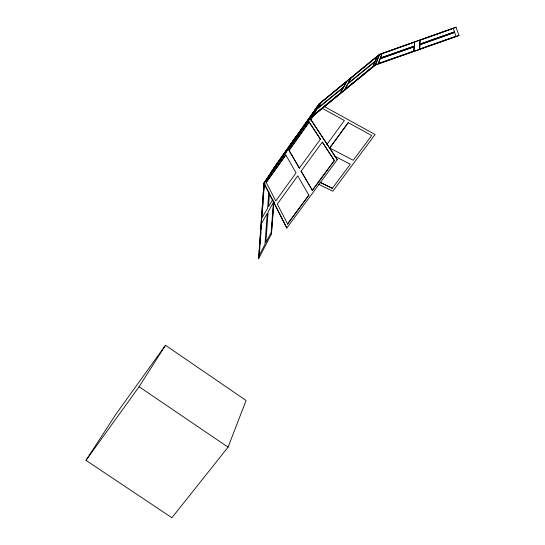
<?xml version="1.0" encoding="UTF-8"?>
<svg xmlns="http://www.w3.org/2000/svg" width="545" height="545" viewBox="0 0 545 545"><rect width="100%" height="100%" fill="white"/><g stroke="black" fill="none" stroke-linecap="round" stroke-linejoin="round"><path stroke-width="0.82" d="M419.63 48.9L419.814 44.71L454.659 32.407L455.893 36.229L419.657 48.982L419.814 44.71M419.841 44.056L420.011 40.221L453.365 28.408L454.496 31.91L419.868 44.138L454.496 31.91M419.868 44.138L420.011 40.221M286.752 228.021L337.287 159.665L310.037 118.354L319.363 103.734L379.504 54.364L456.036 27.25L379.531 54.439L319.336 103.761L310.003 118.388L263.964 183.181L286.82 228.048L264.032 183.215L277.664 162.356L263.964 183.168L258.596 258.746L271.39 234.084L273.876 201.071M258.671 258.752L263.964 183.168L310.071 118.435L319.363 103.734M259.481 251.034L259.665 248.513M260.019 243.472L260.258 240.107M260.558 235.903L260.803 232.545M261.096 228.341L261.341 224.983M262.193 212.966L262.431 209.593M262.731 205.376L262.976 202.004M263.276 197.787L263.514 194.415M263.814 190.198L264.053 186.826M268.849 191.479L267.622 208.238L261.913 218.034L264.257 185.15L265.129 183.801M269.489 193.373L268.508 206.705L272.963 199.068M273.399 202.611L271.151 232.483L265.878 242.586L268.14 211.794L273.331 202.597M273.883 201.929L271.39 234.084M378.38 63.418L413.825 51.039L414.207 46.693L380.117 58.724L378.407 63.499L380.117 58.724M414.663 42.203L414.295 46.107L380.41 58.077L381.977 53.696L414.636 42.129L414.295 46.107L380.39 57.995M414.207 46.693L413.825 51.039M380.41 58.077L382.004 53.771M228.062 447.159L246.095 400.5L165.496 345.292L116.18 413.832L85.987 460.334L171.9 517.75L228.062 447.159L139.084 386.732L165.496 345.292M337.287 159.665L310.01 118.401L375.451 64.971L379.504 54.364L375.396 64.91L310.037 118.354M373.209 66.422L375.083 61.565L373.155 66.354L344.781 89.673L373.155 66.354M375.437 60.877L377.154 56.421L375.437 60.877L348.207 83.194L350.925 78.058L377.208 56.482M344.726 89.605L347.69 84.005L375.137 61.626M348.153 83.133L350.925 78.058M344.781 89.673L347.69 84.005M340.216 93.406L343.296 87.609L340.162 93.338L312.551 115.921L340.162 93.338M343.834 86.778L346.702 81.518L343.834 86.778L317.299 108.421L321.121 102.521L346.702 81.518M312.551 115.921L316.659 109.429L343.35 87.67M317.299 108.421L321.121 102.521M312.605 115.99L316.659 109.429M308.634 120.111L312.878 113.483L308.702 120.159L288.652 148.369L317.497 106.404L294.266 139.575M288.591 148.322L312.939 113.53M285.376 152.845L290.39 145.133L285.444 152.893L266.008 180.238M272.534 170.306L295.792 136.836L291.241 143.975L271.587 171.607L290.458 145.174M319.397 103.809L276.744 163.868L319.356 103.795M266.212 182.411L285.825 154.971L266.212 182.411L275.77 200.955L296.078 172.854L285.764 154.937M309.165 122.046L288.993 150.393L299.375 168.173L320.412 139.186L309.165 122.046L320.412 139.186M310.541 120.118L314.921 113.891M309.226 122.08L289.061 150.427L299.437 168.207M85.987 460.334L139.084 386.732M287.597 224.022L277.31 204.055L297.747 175.844L308.865 195.158L287.528 223.988L308.865 195.158M301.126 171.178L322.299 142.082L334.371 160.543L312.38 190.382L301.126 171.178L312.38 190.382M326.83 144.616L344.338 120.486L322.047 108.237M329.739 148.036L348.241 122.632L371.704 135.542L353.249 160.285L329.718 147.995L348.241 122.632M312.319 190.348L334.303 160.509M320.16 182.364L332.334 188.332L350.285 164.256L334.092 155.863M318.369 184.155L332.797 191.22L375.096 134.533L324.541 106.636M380.144 58.805L414.227 46.775M419.841 44.792L454.659 32.407M375.396 64.91L458.985 35.5L375.423 64.991M320.14 182.33L332.334 188.332M322.299 142.082L334.371 160.543M456.036 27.25L459.013 35.582M261.539 223.307L259.263 255.244L264.979 244.296L267.248 213.347L261.539 223.307"/></g></svg>
